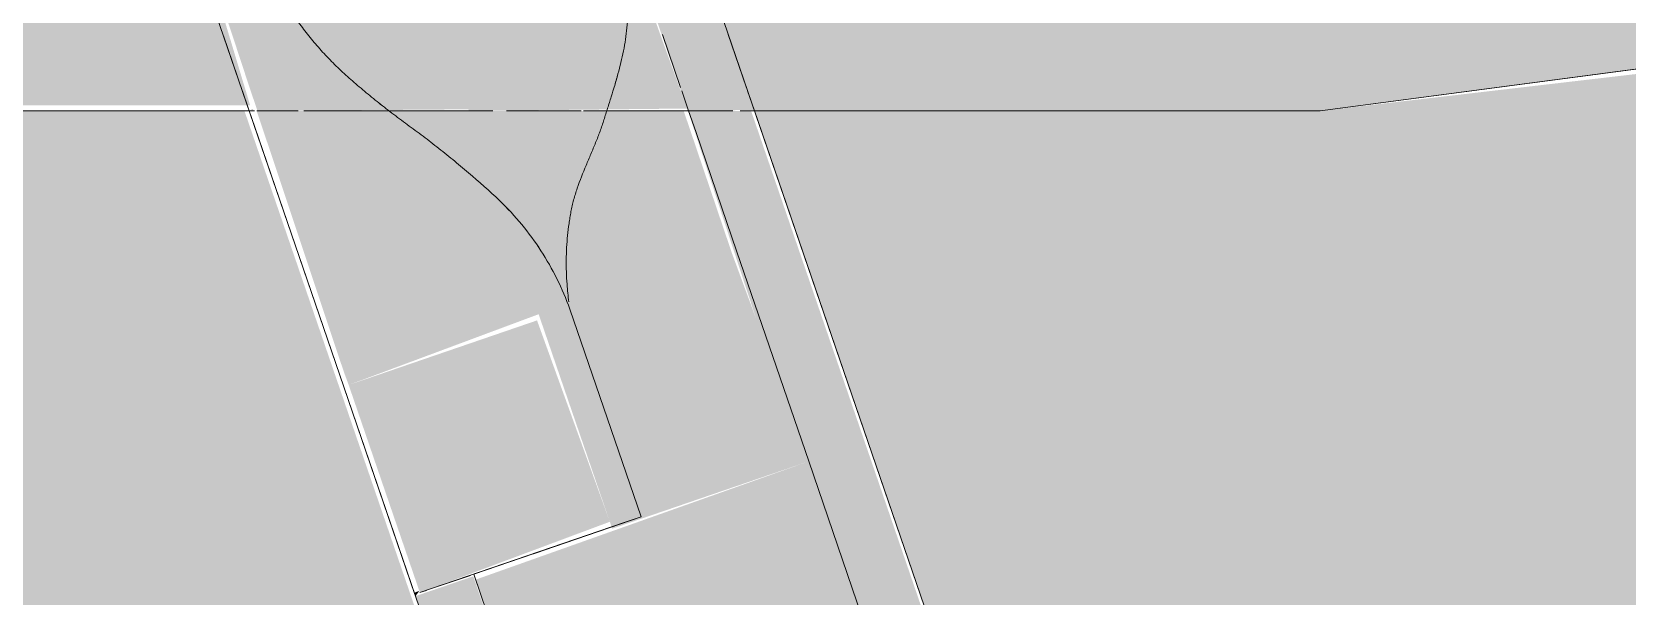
# Model space of a CAD drawing. Header units: millimetres. Extents: x 63432 to 177405, y -1987 to 27578.
# Drawn here: x 164028.22 to 164076.96, y 8811.97 to 8829.22 of the extents above; entities that cross this region are included whole.
import ezdxf

# ---------------------------------------------------------------- set-up
doc = ezdxf.new("R2010")
doc.units = ezdxf.units.MM
doc.layers.add('A-WALL-PATT', color=7, linetype='Continuous', lineweight=9)
for name, color, linetype, lineweight, true_color in [('I-FURN-16', 7, 'Continuous', 9, 0xd1b79e), ('I-FURN-19', 7, 'Continuous', 9, 0x242424), ('I-FURN-20', 7, 'Continuous', 9, 0x3a3a3a), ('I-FURN-21', 7, 'Continuous', 9, 0x666666), ('I-FURN-24', 7, 'Continuous', 9, 0x1e1e1e), ('I-FURN-26', 7, 'Continuous', 9, 0x2d2d2d), ('I-FURN-28', 7, 'Continuous', 9, 0x1a1a1a), ('I-FURN-30', 7, 'Continuous', 9, 0x4c4c4c), ('I-FURN-35', 7, 'Continuous', 9, 0x171717), ('I-FURN-39', 7, 'Continuous', 9, 0x151515), ('I-FURN-6', 7, 'Continuous', 9, 0xc0c0c0), ('I-FURN-61', 7, 'Continuous', 9, 0xcabbac), ('I-FURN-62', 7, 'Continuous', 9, 0x8b8b8b)]:
    doc.layers.add(name, color=color, linetype=linetype, lineweight=lineweight, true_color=true_color)
doc.layers.add('I-FURN-17', color=7, linetype='Continuous', lineweight=9, true_color=0x111111, transparency=0.7)

# ---------------------------------------------------------------- blocks, each defined once
blk = doc.blocks.new('Chair - Tablet Arm - Chair - Tablet Arm-26234702-Развертка 3_12-6')
at = {"layer": 'I-FURN-17'}
h = blk.add_hatch(color=256, dxfattribs=at)
h.paths.add_polyline_path([(-79978.144, 8450), (-79976.135, 8450), (-80105.424, 8826.8), (-80107.355, 8826.8), (-80105.265, 8820.434), (-80102.304, 8812.132), (-79978.373, 8450.669)])
h.paths.add_polyline_path([(-80115.982, 8832.447), (-80112.157, 8836.168), (-80112.035, 8837.109), (-80112.188, 8838.407), (-80113.123, 8839.5), (-80120.404, 8839.5), (-80121.068, 8837.606), (-80121.214, 8835.208), (-80120.579, 8832.787), (-80119.639, 8832.657), (-80116.909, 8832.501)])
h.paths.add_polyline_path([(-80114.497, 8852.2), (-80114.032, 8852.2), (-80175.226, 9030.683), (-80187.239, 9026.564), (-80127.204, 8852.2), (-80114.697, 8852.2)])
for points in [[(-80088.041, 8826.8), (-80073.906, 8828.688), (-80062.392, 8832.879), (-80051.306, 8840.171), (-80042.056, 8850.072), (-80035.565, 8861.314), (-80031.759, 8874.026), (-80044.299, 8876.122), (-80047.226, 8866.344), (-80052.386, 8857.406), (-80060.309, 8849.347), (-80068.092, 8844.228), (-80077.79, 8840.698), (-80080.3, 8840.251), (-80080.3, 8839.5), (-80088.041, 8839.309), (-80088.041, 8827.253)], [(-80107.355, 8826.8), (-80105.335, 8826.833), (-80109.678, 8839.5), (-80111.698, 8839.266), (-80110.691, 8836.486), (-80107.367, 8826.837)], [(-80109.669, 8814.034), (-80103.662, 8816.093), (-80106.007, 8822.442), (-80111.863, 8820.434), (-80109.687, 8814.088)], [(-80115.543, 8812.08), (-80109.741, 8814.246), (-80111.965, 8820.399), (-80117.719, 8818.426), (-80115.561, 8812.132)], [(-79978.144, 8450), (-80103.662, 8816.093), (-80113.838, 8812.478), (-79989.561, 8450), (-79978.162, 8450)], [(-80115.676, 8811.974), (-80115.561, 8812.132), (-80115.709, 8812.08)], [(-79991.547, 8450), (-79989.561, 8450), (-80113.913, 8812.579), (-80115.676, 8811.974), (-79991.57, 8450)]]:
    blk.add_hatch(color=256, dxfattribs=at).paths.add_polyline_path(points)
h = blk.add_hatch(color=256, dxfattribs=at)
h.paths.add_polyline_path([(-80317.615, 8826.8), (-80120.731, 8826.975), (-80124.356, 8839.031), (-80124.496, 8839.5), (-80315.015, 8839.231), (-80316.609, 8834.517), (-80319.241, 8826.8), (-80318.159, 8826.8)])
h.paths.add_polyline_path([(-80105.323, 8826.8), (-80088.041, 8826.8), (-80088.041, 8839.5), (-80109.598, 8839.269), (-80105.335, 8826.833)])
h = blk.add_hatch(color=256, dxfattribs=at)
h.paths.add_polyline_path([(-80114.046, 8826.8), (-80107.378, 8826.874), (-80109.433, 8832.533), (-80111.727, 8837.81), (-80111.759, 8836.12), (-80112.53, 8835.166), (-80114.608, 8833.117), (-80115.982, 8832.447), (-80114.063, 8826.85)])
h.paths.add_polyline_path([(-80113.529, 8834.015), (-80113.076, 8834.563), (-80113.526, 8834.02)])
h.paths.add_polyline_path([(-80112.401, 8835.584), (-80111.846, 8836.441), (-80112.096, 8836.264), (-80112.296, 8835.836)])
h = blk.add_hatch(color=256, dxfattribs=at)
h.paths.add_polyline_path([(-80111.863, 8820.434), (-80106.007, 8822.442), (-80107.484, 8826.8), (-80114.046, 8826.8), (-80111.916, 8820.588)])
h.paths.add_polyline_path([(-80112.058, 8836.405), (-80111.988, 8837.259), (-80112.05, 8836.672)])
h = blk.add_hatch(color=256, dxfattribs=at)
h.paths.add_polyline_path([(-80120.675, 8826.8), (-80120.623, 8826.862), (-80120.695, 8826.863)])
h.paths.add_polyline_path([(-80118.476, 8832.182), (-80117.391, 8832.525), (-80119.639, 8832.451), (-80118.515, 8832.186)])
h.paths.add_polyline_path([(-80122.517, 8832.737), (-80123.517, 8835.263), (-80122.53, 8832.768)])
h.paths.add_polyline_path([(-80122.064, 8833.628), (-80122.919, 8834.862), (-80122.828, 8834.304), (-80122.08, 8833.642)])
h = blk.add_hatch(color=256, dxfattribs=at)
h.paths.add_polyline_path([(-80120.263, 8826.8), (-80114.063, 8826.85), (-80115.982, 8832.447), (-80118.792, 8832.149), (-80120.623, 8832.3), (-80121.008, 8832.607), (-80121.893, 8833.045), (-80122.831, 8833.851), (-80120.719, 8827.429), (-80120.504, 8826.8)])
h.paths.add_polyline_path([(-80120.78, 8832.722), (-80121.074, 8832.916), (-80121.789, 8833.001), (-80121.454, 8832.761), (-80120.991, 8832.735)])
h = blk.add_hatch(color=256, dxfattribs=at)
h.paths.add_polyline_path([(-80117.719, 8818.426), (-80111.916, 8820.588), (-80114.046, 8826.8), (-80120.528, 8826.8), (-80117.866, 8818.824)])
h.paths.add_polyline_path([(-80120.807, 8832.803), (-80121.074, 8832.963), (-80120.991, 8832.881)])
at = {"layer": 'I-FURN-19'}
for p, q in [((-80121.115, 8827.838), (-80121.547, 8829.099)), ((-80105.567, 8827.511), (-80106.126, 8829.141)), ((-80120.78, 8826.863), (-80120.966, 8827.404)), ((-80105.335, 8826.833), (-80105.535, 8827.416)), ((-80108.788, 8814.396), (-80110.964, 8820.742)), ((-80109.687, 8814.088), (-80111.982, 8813.301)), ((-80109.236, 8814.243), (-80109.687, 8814.088)), ((-80108.788, 8814.396), (-80109.236, 8814.243)), ((-80112.004, 8813.294), (-80113.966, 8812.621))]:
    blk.add_line(p, q, dxfattribs=at)
blk.add_open_spline([(-80113.107, 8824.062), (-80113.421, 8824.355), (-80113.898, 8824.779), (-80114.541, 8825.314), (-80115.023, 8825.703), (-80115.507, 8826.074), (-80115.99, 8826.428), (-80116.304, 8826.66), (-80116.457, 8826.778)], degree=3, knots=[-1, -1, -1, -1, -0.9, -0.85, -0.8, -0.75, -0.7, -0.65, -0.65, -0.65, -0.65], dxfattribs=at)
for points in [[(-80111.846, 8822.529), (-80112.204, 8823.082), (-80112.627, 8823.592), (-80113.107, 8824.062)], [(-80110.964, 8820.742), (-80111.193, 8821.381), (-80111.487, 8821.976), (-80111.846, 8822.529)]]:
    blk.add_open_spline(points, degree=3, dxfattribs=at)
at = {"layer": 'I-FURN-20'}
for p, q in [((-80121.547, 8829.099), (-80121.115, 8827.838)), ((-80088.041, 8826.8), (-80073.984, 8828.66)), ((-80120.966, 8827.404), (-80120.78, 8826.863)), ((-80319.272, 8826.8), (-80120.675, 8826.8)), ((-80105.323, 8826.8), (-80088.041, 8826.8)), ((-80114.002, 8812.609), (-80115.337, 8812.151)), ((-80115.344, 8812.148), (-80115.543, 8812.08)), ((-80113.873, 8812.579), (-79983.707, 8432.928))]:
    blk.add_line(p, q, dxfattribs=at)
at = {"layer": 'I-FURN-21'}
for p, q in [((-79971.752, 8437.217), (-80105.335, 8826.833)), ((-80115.676, 8811.974), (-79985.717, 8432.928))]:
    blk.add_line(p, q, dxfattribs=at)
at = {"layer": 'I-FURN-24'}
for p, q in [((-80107.213, 8826.8), (-80105.988, 8826.8)), ((-80105.76, 8826.8), (-80105.323, 8826.8)), ((-80112.07, 8813.271), (-80108.788, 8814.396)), ((-80113.896, 8812.645), (-80112.094, 8813.263))]:
    blk.add_line(p, q, dxfattribs=at)
at = {"layer": 'I-FURN-26'}
for p, q in [((-80088.041, 8826.8), (-80073.984, 8828.66)), ((-80319.272, 8826.8), (-80120.675, 8826.8)), ((-80105.323, 8826.8), (-80088.041, 8826.8)), ((-79973.762, 8437.217), (-80103.662, 8816.093)), ((-80115.337, 8812.151), (-80114.002, 8812.609)), ((-80115.543, 8812.08), (-80115.344, 8812.148))]:
    blk.add_line(p, q, dxfattribs=at)
blk.add_open_spline([(-80109.81, 8826.881), (-80109.829, 8826.822), (-80109.866, 8826.705), (-80109.902, 8826.588), (-80109.92, 8826.53)], degree=3, dxfattribs=at)
blk.add_open_spline([(-80109.978, 8826.354), (-80109.997, 8826.296), (-80110.06, 8826.121), (-80110.173, 8825.831), (-80110.318, 8825.484), (-80110.515, 8825.022), (-80110.702, 8824.556), (-80110.832, 8824.142), (-80110.892, 8823.903), (-80110.93, 8823.723), (-80110.961, 8823.541), (-80110.998, 8823.298), (-80111.049, 8822.871), (-80111.083, 8822.254), (-80111.062, 8821.576), (-80111.018, 8821.144), (-80110.995, 8820.963)], degree=3, knots=[-0.2152778, -0.2152778, -0.2152778, -0.2152778, -0.2083333, -0.1944444, -0.1805556, -0.1666667, -0.1388889, -0.125, -0.1180556, -0.1111111, -0.1041667, -0.0972222, -0.0833333, -0.0555556, -0.0277778, -0.0080259, -0.0080259, -0.0080259, -0.0080259], dxfattribs=at)
at = {"layer": 'I-FURN-28'}
for p, q in [((-80107.213, 8826.8), (-80105.988, 8826.8)), ((-80105.76, 8826.8), (-80105.323, 8826.8)), ((-80110.964, 8820.742), (-80108.788, 8814.396)), ((-80108.788, 8814.396), (-80112.07, 8813.271)), ((-80111.982, 8813.301), (-80109.687, 8814.088)), ((-80109.687, 8814.088), (-80109.237, 8814.242)), ((-80109.236, 8814.243), (-80108.788, 8814.396)), ((-80113.966, 8812.621), (-80112.294, 8813.194)), ((-80112.094, 8813.263), (-80113.896, 8812.645)), ((-80112.294, 8813.194), (-80112.004, 8813.294))]:
    blk.add_line(p, q, dxfattribs=at)
at = {"layer": 'I-FURN-30'}
for p, q in [((-80107.346, 8826.837), (-80107.107, 8826.14)), ((-80107.107, 8826.14), (-80105.856, 8822.493)), ((-80103.662, 8816.093), (-80105.856, 8822.493))]:
    blk.add_line(p, q, dxfattribs=at)
at = {"layer": 'I-FURN-35'}
for p, q in [((-80108.134, 8829.136), (-80107.58, 8827.521)), ((-80107.543, 8827.414), (-80107.346, 8826.837)), ((-80120.504, 8826.8), (-80120.052, 8826.8)), ((-80119.824, 8826.8), (-80119.267, 8826.8)), ((-80119.09, 8826.8), (-80116.603, 8826.8)), ((-80116.471, 8826.8), (-80115.405, 8826.8)), ((-80115.39, 8826.8), (-80114.046, 8826.8)), ((-80114.039, 8826.8), (-80113.315, 8826.8)), ((-80112.691, 8826.8), (-80110.615, 8826.8)), ((-80110.542, 8826.8), (-80108.579, 8826.8)), ((-80108.355, 8826.8), (-80107.459, 8826.8))]:
    blk.add_line(p, q, dxfattribs=at)
blk.add_open_spline([(-80109.263, 8828.985), (-80109.281, 8828.867), (-80109.342, 8828.515), (-80109.428, 8828.164), (-80109.492, 8827.931)], degree=3, knots=[-0.31944444, -0.31944444, -0.31944444, -0.31944444, -0.30555556, -0.27777778, -0.27777778, -0.27777778, -0.27777778], dxfattribs=at)
for points in [[(-80109.492, 8827.931), (-80109.529, 8827.797), (-80109.568, 8827.663), (-80109.608, 8827.528)], [(-80109.7, 8827.231), (-80109.736, 8827.115), (-80109.773, 8826.998), (-80109.81, 8826.881)]]:
    blk.add_open_spline(points, degree=3, dxfattribs=at)
at = {"layer": 'I-FURN-39'}
for p, q in [((-80120.504, 8826.8), (-80120.052, 8826.8)), ((-80119.824, 8826.8), (-80119.267, 8826.8)), ((-80119.09, 8826.8), (-80116.603, 8826.8)), ((-80116.471, 8826.8), (-80115.405, 8826.8)), ((-80115.39, 8826.8), (-80114.046, 8826.8)), ((-80114.039, 8826.8), (-80113.315, 8826.8)), ((-80112.691, 8826.8), (-80110.615, 8826.8)), ((-80110.542, 8826.8), (-80108.579, 8826.8)), ((-80108.355, 8826.8), (-80107.459, 8826.8))]:
    blk.add_line(p, q, dxfattribs=at)
for points in [[(-80117.757, 8827.852), (-80117.891, 8827.972), (-80118.153, 8828.216), (-80118.519, 8828.598), (-80118.746, 8828.863), (-80118.856, 8828.996)], [(-80111.846, 8822.529), (-80112.204, 8823.082), (-80112.627, 8823.592), (-80113.107, 8824.062)]]:
    blk.add_open_spline(points, degree=3, dxfattribs=at)
blk.add_open_spline([(-80116.457, 8826.778), (-80116.611, 8826.895), (-80116.837, 8827.073), (-80117.056, 8827.253), (-80117.128, 8827.313)], degree=3, knots=[-0.65, -0.65, -0.65, -0.65, -0.6, -0.575, -0.575, -0.575, -0.575], dxfattribs=at)
at = {"layer": 'I-FURN-6'}
for q in [(-80115.694, 8812.028), (-80115.676, 8811.974)]:
    blk.add_line((-80117.87, 8818.374), q, dxfattribs=at)
at = {"layer": 'I-FURN-6', "flags": 128}
for points in [[(-80120.759, 8826.8), (-80119.12, 8822.021), (-80117.87, 8818.374)], [(-80117.87, 8818.374), (-80120.589, 8826.304), (-80120.759, 8826.8)]]:
    blk.add_lwpolyline(points, dxfattribs=at)
blk = doc.blocks.new('Chair - Tablet Arm - Chair - Tablet Arm-V80-Развертка 3_12-6')
at = {"layer": 'I-FURN-19'}
for p, q in [((-80108.134, 8829.136), (-80107.58, 8827.521)), ((-80107.543, 8827.414), (-80107.346, 8826.837)), ((-80120.504, 8826.8), (-80120.052, 8826.8)), ((-80119.824, 8826.8), (-80119.267, 8826.8)), ((-80119.09, 8826.8), (-80116.603, 8826.8)), ((-80116.471, 8826.8), (-80115.405, 8826.8)), ((-80115.39, 8826.8), (-80114.046, 8826.8)), ((-80114.039, 8826.8), (-80113.315, 8826.8)), ((-80112.691, 8826.8), (-80110.615, 8826.8)), ((-80110.542, 8826.8), (-80108.579, 8826.8)), ((-80108.355, 8826.8), (-80107.459, 8826.8))]:
    blk.add_line(p, q, dxfattribs=at)
at = {"layer": 'I-FURN-20'}
for p, q in [((-80121.115, 8827.838), (-80121.547, 8829.099)), ((-80120.78, 8826.863), (-80120.966, 8827.404)), ((-80107.213, 8826.8), (-80105.988, 8826.8)), ((-80105.76, 8826.8), (-80105.323, 8826.8)), ((-80112.07, 8813.271), (-80108.788, 8814.396)), ((-80113.896, 8812.645), (-80112.094, 8813.263))]:
    blk.add_line(p, q, dxfattribs=at)
at = {"layer": 'I-FURN-21'}
for p, q in [((-80121.547, 8829.099), (-80121.115, 8827.838)), ((-80088.041, 8826.8), (-80073.984, 8828.66)), ((-80120.966, 8827.404), (-80120.78, 8826.863)), ((-80319.272, 8826.8), (-80120.675, 8826.8)), ((-80105.323, 8826.8), (-80088.041, 8826.8)), ((-80103.662, 8816.093), (-80105.856, 8822.493)), ((-80114.002, 8812.609), (-80115.337, 8812.151)), ((-80115.344, 8812.148), (-80115.543, 8812.08)), ((-80113.873, 8812.579), (-79983.707, 8432.928))]:
    blk.add_line(p, q, dxfattribs=at)
at = {"layer": 'I-FURN-21', "flags": 128}
blk.add_lwpolyline([(-80107.346, 8826.837), (-80107.107, 8826.14), (-80105.856, 8822.493)], dxfattribs=at)
at = {"layer": 'I-FURN-26'}
for p, q in [((-80120.504, 8826.8), (-80120.052, 8826.8)), ((-80119.824, 8826.8), (-80119.267, 8826.8)), ((-80119.09, 8826.8), (-80116.603, 8826.8)), ((-80116.471, 8826.8), (-80115.405, 8826.8)), ((-80115.39, 8826.8), (-80114.046, 8826.8)), ((-80114.039, 8826.8), (-80113.315, 8826.8)), ((-80112.691, 8826.8), (-80110.615, 8826.8)), ((-80110.542, 8826.8), (-80108.579, 8826.8)), ((-80108.355, 8826.8), (-80107.459, 8826.8)), ((-80107.213, 8826.8), (-80105.988, 8826.8)), ((-80105.76, 8826.8), (-80105.323, 8826.8)), ((-80110.964, 8820.742), (-80108.788, 8814.396)), ((-80108.788, 8814.396), (-80112.07, 8813.271)), ((-80111.982, 8813.301), (-80109.687, 8814.088)), ((-80109.687, 8814.088), (-80109.237, 8814.242)), ((-80109.236, 8814.243), (-80108.788, 8814.396)), ((-80113.966, 8812.621), (-80112.004, 8813.294)), ((-80112.094, 8813.263), (-80113.896, 8812.645))]:
    blk.add_line(p, q, dxfattribs=at)
for points in [[(-80117.757, 8827.852), (-80117.891, 8827.972), (-80118.153, 8828.216), (-80118.519, 8828.598), (-80118.746, 8828.863), (-80118.856, 8828.996)], [(-80109.492, 8827.931), (-80109.529, 8827.797), (-80109.568, 8827.663), (-80109.608, 8827.528)], [(-80109.7, 8827.231), (-80109.736, 8827.115), (-80109.773, 8826.998), (-80109.81, 8826.881)], [(-80111.846, 8822.529), (-80112.204, 8823.082), (-80112.627, 8823.592), (-80113.107, 8824.062)]]:
    blk.add_open_spline(points, degree=3, dxfattribs=at)
for points, knots in [([(-80109.263, 8828.985), (-80109.281, 8828.867), (-80109.342, 8828.515), (-80109.428, 8828.164), (-80109.492, 8827.931)], [-0.31944444, -0.31944444, -0.31944444, -0.31944444, -0.30555556, -0.27777778, -0.27777778, -0.27777778, -0.27777778]), ([(-80116.457, 8826.778), (-80116.611, 8826.895), (-80116.837, 8827.073), (-80117.056, 8827.253), (-80117.128, 8827.313)], [-0.65, -0.65, -0.65, -0.65, -0.6, -0.575, -0.575, -0.575, -0.575])]:
    blk.add_open_spline(points, degree=3, knots=knots, dxfattribs=at)
at = {"layer": 'I-FURN-30'}
for p, q in [((-80105.567, 8827.511), (-80106.126, 8829.141)), ((-80088.041, 8826.8), (-80073.984, 8828.66)), ((-80105.335, 8826.833), (-80105.535, 8827.416)), ((-80319.272, 8826.8), (-80120.675, 8826.8)), ((-80105.323, 8826.8), (-80088.041, 8826.8)), ((-80108.788, 8814.396), (-80110.964, 8820.742)), ((-79973.762, 8437.217), (-80103.662, 8816.093)), ((-80109.687, 8814.088), (-80111.982, 8813.301)), ((-80108.788, 8814.396), (-80109.687, 8814.088)), ((-80112.004, 8813.294), (-80113.966, 8812.621)), ((-80115.337, 8812.151), (-80114.002, 8812.609)), ((-80115.543, 8812.08), (-80115.344, 8812.148))]:
    blk.add_line(p, q, dxfattribs=at)
for points, knots in [([(-80113.107, 8824.062), (-80113.421, 8824.355), (-80113.898, 8824.779), (-80114.541, 8825.314), (-80115.023, 8825.703), (-80115.507, 8826.074), (-80115.99, 8826.428), (-80116.304, 8826.66), (-80116.457, 8826.778)], [-1, -1, -1, -1, -0.9, -0.85, -0.8, -0.75, -0.7, -0.65, -0.65, -0.65, -0.65]), ([(-80109.978, 8826.354), (-80109.997, 8826.296), (-80110.06, 8826.121), (-80110.173, 8825.831), (-80110.318, 8825.484), (-80110.515, 8825.022), (-80110.702, 8824.556), (-80110.832, 8824.142), (-80110.892, 8823.903), (-80110.917, 8823.783), (-80110.929, 8823.723)], [-0.2152778, -0.2152778, -0.2152778, -0.2152778, -0.2083333, -0.1944444, -0.1805556, -0.1666667, -0.1388889, -0.125, -0.1180556, -0.1111111, -0.1111111, -0.1111111, -0.1111111]), ([(-80110.929, 8823.723), (-80110.94, 8823.662), (-80110.961, 8823.541), (-80110.998, 8823.298), (-80111.049, 8822.871), (-80111.083, 8822.254), (-80111.062, 8821.576), (-80111.018, 8821.144), (-80110.995, 8820.963)], [-0.1111111, -0.1111111, -0.1111111, -0.1111111, -0.1041667, -0.0972222, -0.0833333, -0.0555556, -0.0277778, -0.0080259, -0.0080259, -0.0080259, -0.0080259])]:
    blk.add_open_spline(points, degree=3, knots=knots, dxfattribs=at)
for points in [[(-80109.81, 8826.881), (-80109.829, 8826.822), (-80109.866, 8826.705), (-80109.902, 8826.588), (-80109.92, 8826.53)], [(-80111.846, 8822.529), (-80112.204, 8823.082), (-80112.627, 8823.592), (-80113.107, 8824.062)], [(-80110.964, 8820.742), (-80111.193, 8821.381), (-80111.487, 8821.976), (-80111.846, 8822.529)]]:
    blk.add_open_spline(points, degree=3, dxfattribs=at)
at = {"layer": 'I-FURN-6'}
for q in [(-80115.694, 8812.028), (-80115.676, 8811.974)]:
    blk.add_line((-80117.87, 8818.374), q, dxfattribs=at)
at = {"layer": 'I-FURN-6', "flags": 128}
for points in [[(-80120.759, 8826.8), (-80119.12, 8822.021), (-80117.87, 8818.374)], [(-80117.87, 8818.374), (-80120.589, 8826.304), (-80120.759, 8826.8)]]:
    blk.add_lwpolyline(points, dxfattribs=at)
at = {"layer": 'I-FURN-62'}
for p, q in [((-79971.752, 8437.217), (-80105.335, 8826.833)), ((-80115.676, 8811.974), (-79985.717, 8432.928))]:
    blk.add_line(p, q, dxfattribs=at)
blk = doc.blocks.new('Chair - Tablet Arm - Chair - Tablet Arm-V87-Развертка 3_12-6')
at = {"layer": 'I-FURN-21'}
for p, q in [((-80121.115, 8827.838), (-80121.547, 8829.099)), ((-80120.78, 8826.863), (-80120.966, 8827.404)), ((-80120.528, 8826.8), (-80119.267, 8826.8)), ((-80119.09, 8826.8), (-80115.405, 8826.8)), ((-80115.39, 8826.8), (-80113.315, 8826.8)), ((-80112.897, 8826.8), (-80110.615, 8826.8)), ((-80110.542, 8826.8), (-80105.988, 8826.8)), ((-80105.76, 8826.8), (-80105.323, 8826.8)), ((-80110.964, 8820.742), (-80108.788, 8814.396)), ((-80113.966, 8812.621), (-80109.687, 8814.088)), ((-80108.788, 8814.396), (-80113.896, 8812.645)), ((-80109.687, 8814.088), (-80109.237, 8814.242)), ((-80109.236, 8814.243), (-80108.788, 8814.396))]:
    blk.add_line(p, q, dxfattribs=at)
at = {"layer": 'I-FURN-30'}
for p, q in [((-80108.134, 8829.136), (-80107.58, 8827.521)), ((-80107.543, 8827.414), (-80107.346, 8826.837))]:
    blk.add_line(p, q, dxfattribs=at)
at = {"layer": 'I-FURN-6'}
for p, q in [((-79971.694, 8437.047), (-80175.226, 9030.683)), ((-80319.272, 8826.8), (-80120.599, 8826.8)), ((-80105.323, 8826.8), (-80088.041, 8826.8)), ((-80108.788, 8814.396), (-80110.964, 8820.742)), ((-80117.87, 8818.374), (-80115.694, 8812.028)), ((-80117.87, 8818.374), (-80115.676, 8811.974)), ((-80109.687, 8814.088), (-80115.543, 8812.08)), ((-80108.788, 8814.396), (-80109.687, 8814.088)), ((-80113.896, 8812.645), (-79983.707, 8432.928)), ((-80115.676, 8811.974), (-79985.717, 8432.928))]:
    blk.add_line(p, q, dxfattribs=at)
at = {"layer": 'I-FURN-6', "flags": 128}
for points in [[(-80088.041, 8826.8), (-80073.179, 8828.766), (-80059.339, 8834.53), (-80047.474, 8843.695), (-80038.402, 8855.629), (-80032.744, 8869.513), (-80031.759, 8874.026)], [(-80124.048, 8836.395), (-80123.418, 8834.556), (-80121.655, 8829.415), (-80119.12, 8822.021), (-80117.87, 8818.374)], [(-80117.87, 8818.374), (-80120.589, 8826.304), (-80120.759, 8826.8)]]:
    blk.add_lwpolyline(points, dxfattribs=at)
at = {"layer": 'I-FURN-6'}
blk.add_open_spline([(-80113.107, 8824.062), (-80113.421, 8824.355), (-80113.898, 8824.779), (-80114.541, 8825.314), (-80115.023, 8825.703), (-80115.507, 8826.074), (-80115.99, 8826.428), (-80116.461, 8826.777), (-80116.837, 8827.073), (-80117.129, 8827.313), (-80117.415, 8827.551), (-80117.761, 8827.85), (-80118.153, 8828.216), (-80118.519, 8828.598), (-80118.86, 8828.995), (-80119.283, 8829.537), (-80119.935, 8830.535), (-80120.353, 8831.477), (-80120.579, 8832.137)], degree=3, knots=[-1, -1, -1, -1, -0.9, -0.85, -0.8, -0.75, -0.7, -0.65, -0.6, -0.575, -0.55, -0.5, -0.45, -0.4, -0.35, -0.3, -0.2, 0, 0, 0, 0], dxfattribs=at)
blk.add_open_spline([(-80110.964, 8820.742), (-80111.193, 8821.381), (-80111.781, 8822.571), (-80112.627, 8823.592), (-80113.107, 8824.062)], degree=3, dxfattribs=at)
at = {"layer": 'I-FURN-62'}
for p, q in [((-80088.041, 8826.8), (-80073.984, 8828.66)), ((-80319.272, 8826.8), (-80120.599, 8826.8)), ((-80120.528, 8826.8), (-80119.267, 8826.8)), ((-80119.09, 8826.8), (-80115.405, 8826.8)), ((-80115.39, 8826.8), (-80113.315, 8826.8)), ((-80112.897, 8826.8), (-80110.615, 8826.8)), ((-80110.542, 8826.8), (-80105.988, 8826.8)), ((-80105.76, 8826.8), (-80105.323, 8826.8)), ((-80105.323, 8826.8), (-80088.041, 8826.8)), ((-80103.662, 8816.093), (-80105.856, 8822.493)), ((-79973.703, 8437.047), (-80103.662, 8816.093)), ((-80113.896, 8812.645), (-80108.788, 8814.396)), ((-80115.543, 8812.08), (-80113.966, 8812.621))]:
    blk.add_line(p, q, dxfattribs=at)
at = {"layer": 'I-FURN-62', "flags": 128}
blk.add_lwpolyline([(-80107.346, 8826.837), (-80107.107, 8826.14), (-80105.856, 8822.493)], dxfattribs=at)
at = {"layer": 'I-FURN-62'}
blk.add_open_spline([(-80111.611, 8837.733), (-80111.339, 8837.323), (-80110.832, 8836.477), (-80110.302, 8835.347), (-80109.946, 8834.419), (-80109.623, 8833.463), (-80109.375, 8832.497), (-80109.235, 8831.532), (-80109.179, 8830.795), (-80109.173, 8830.183), (-80109.193, 8829.699), (-80109.218, 8829.34), (-80109.26, 8828.985), (-80109.342, 8828.515), (-80109.485, 8827.931), (-80109.662, 8827.348), (-80109.792, 8826.939), (-80109.866, 8826.705), (-80109.92, 8826.53), (-80109.977, 8826.354), (-80110.06, 8826.121), (-80110.173, 8825.831), (-80110.318, 8825.484), (-80110.515, 8825.022), (-80110.702, 8824.556), (-80110.832, 8824.142), (-80110.892, 8823.903), (-80110.93, 8823.723), (-80110.961, 8823.541), (-80110.998, 8823.298), (-80111.049, 8822.871), (-80111.083, 8822.254), (-80111.062, 8821.576), (-80111.018, 8821.144), (-80110.995, 8820.963)], degree=3, knots=[-0.6666667, -0.6666667, -0.6666667, -0.6666667, -0.6111111, -0.5555556, -0.5277778, -0.5, -0.4444444, -0.4166667, -0.3888889, -0.3611111, -0.3472222, -0.3333333, -0.3194444, -0.3055556, -0.2777778, -0.25, -0.2361111, -0.2291667, -0.2222222, -0.2152778, -0.2083333, -0.1944444, -0.1805556, -0.1666667, -0.1388889, -0.125, -0.1180556, -0.1111111, -0.1041667, -0.0972222, -0.0833333, -0.0555556, -0.0277778, -0.0080259, -0.0080259, -0.0080259, -0.0080259], dxfattribs=at)

msp = doc.modelspace()

# ---------------------------------------------------------------- hatches: boundary and pattern name
at = {"layer": 'A-WALL-PATT'}
h = msp.add_hatch(color=256, dxfattribs=at)
h.paths.add_polyline_path([(160606.618, 8450), (161691.753, 8450), (161825.295, 8839.5), (161732.418, 8839.5), (161732.418, 8852.2), (161829.65, 8852.2), (161893.845, 9039.435), (161693.893, 9039.435), (161693.893, 9052.135), (161950.358, 9052.135), (161960.047, 9050.621), (161968.812, 9046.221), (161975.816, 9039.357), (161980.941, 9029.081), (162041.586, 8852.2), (162075.318, 8852.2), (162075.318, 8840.405), (162077.828, 8840.698), (162088.487, 8844.86), (162096.149, 8849.899), (162103.516, 8857.899), (162108.392, 8866.344), (162111.352, 8876.231), (162126.456, 8961.891), (162120.202, 8962.994), (162158.249, 9178.767), (162164.452, 9177.381), (162151.27, 9102.622), (162163.777, 9100.416), (162123.239, 8871.957), (162120.053, 8861.314), (162113.418, 8849.822), (162103.511, 8839.644), (162093.226, 8832.879), (162080.757, 8828.34), (162067.577, 8826.8), (162050.294, 8826.8), (162179.653, 8450), (162691.753, 8450), (162825.295, 8839.5), (162732.418, 8839.5), (162732.418, 8852.2), (162829.65, 8852.2), (162893.845, 9039.435), (162693.893, 9039.435), (162693.893, 9052.135), (162950.358, 9052.135), (162960.047, 9050.621), (162968.812, 9046.221), (162975.816, 9039.357), (162980.941, 9029.081), (163041.586, 8852.2), (163075.318, 8852.2), (163075.318, 8840.405), (163077.828, 8840.698), (163088.487, 8844.86), (163096.149, 8849.899), (163103.516, 8857.899), (163108.392, 8866.344), (163111.352, 8876.231), (163126.456, 8961.891), (163120.202, 8962.994), (163158.249, 9178.767), (163164.452, 9177.381), (163151.27, 9102.622), (163163.777, 9100.416), (163123.239, 8871.957), (163120.053, 8861.314), (163113.418, 8849.822), (163103.516, 8839.647), (163093.226, 8832.879), (163080.757, 8828.34), (163067.246, 8826.8), (163050.294, 8826.8), (163179.653, 8450), (163691.753, 8450), (163825.295, 8839.5), (163732.418, 8839.5), (163732.418, 8852.2), (163829.65, 8852.2), (163893.845, 9039.435), (163693.893, 9039.435), (163693.893, 9052.135), (163950.358, 9052.135), (163960.047, 9050.621), (163968.812, 9046.221), (163975.816, 9039.357), (163980.941, 9029.081), (164041.586, 8852.2), (164075.318, 8852.2), (164075.318, 8840.405), (164077.828, 8840.698), (164088.487, 8844.86), (164096.149, 8849.899), (164103.516, 8857.899), (164108.392, 8866.344), (164111.352, 8876.231), (164126.456, 8961.891), (164120.202, 8962.994), (164158.249, 9178.767), (164164.452, 9177.381), (164151.27, 9102.622), (164163.777, 9100.416), (164123.239, 8871.957), (164120.053, 8861.314), (164113.418, 8849.822), (164103.511, 8839.644), (164093.226, 8832.879), (164080.757, 8828.34), (164067.577, 8826.8), (164050.294, 8826.8), (164179.653, 8450), (164234.618, 8450), (164234.618, 13150), (160606.618, 13150), (160606.618, 9070.657)])
h.paths.add_polyline_path([(161707.188, 8450), (162164.048, 8450), (162034.715, 8826.8), (161836.273, 8826.538), (161831.646, 8813.228), (161830.857, 8810.703), (161717.284, 8479.447)])
h.paths.add_polyline_path([(162928.803, 8450), (163164.048, 8450), (163034.715, 8826.8), (162836.273, 8826.538), (162831.646, 8813.228), (162830.857, 8810.703), (162707.188, 8450), (162859.581, 8450)])
h.paths.add_polyline_path([(164164.048, 8450), (164034.715, 8826.8), (163836.273, 8826.538), (163831.646, 8813.228), (163830.857, 8810.703), (163707.188, 8450), (164140.184, 8450)])
h.paths.add_polyline_path([(161959.698, 8852.2), (162028.16, 8852.2), (161968.226, 9026.768), (161961.431, 9035.887), (161950.358, 9039.435), (161907.27, 9039.435), (161843.075, 8852.2), (161925.089, 8852.2)])
h.paths.add_polyline_path([(163999.118, 8852.2), (164028.16, 8852.2), (163968.226, 9026.768), (163961.431, 9035.887), (163950.358, 9039.435), (163907.27, 9039.435), (163843.075, 8852.2), (163967.129, 8852.2)])
h.paths.add_polyline_path([(163019.772, 8852.2), (163028.16, 8852.2), (162968.226, 9026.768), (162961.431, 9035.887), (162950.358, 9039.435), (162907.27, 9039.435), (162843.075, 8852.2), (163013.984, 8852.2)])
h.paths.add_polyline_path([(162898.989, 9055.4), (162441.437, 9055.4), (162441.437, 9074.45), (163024.518, 9074.45), (163024.518, 9055.4), (162901.398, 9055.4)])
h.paths.add_polyline_path([(161717.421, 9055.4), (161441.437, 9055.4), (161441.437, 9074.45), (162024.518, 9074.45), (162024.518, 9055.4), (161752.033, 9055.4)])
h.paths.add_polyline_path([(164004.006, 9055.4), (163441.437, 9055.4), (163441.437, 9074.45), (164024.518, 9074.45), (164024.518, 9055.4), (164005.468, 9055.4)])

# ---------------------------------------------------------------- block references
at = {"layer": 'I-FURN-16'}
msp.add_blockref('Chair - Tablet Arm - Chair - Tablet Arm-26234702-Развертка 3_12-6', (244155.618, 0), dxfattribs=at)
at = {"layer": 'I-FURN-6'}
msp.add_blockref('Chair - Tablet Arm - Chair - Tablet Arm-V87-Развертка 3_12-6', (244155.618, 0), dxfattribs=at)
at = {"layer": 'I-FURN-61'}
msp.add_blockref('Chair - Tablet Arm - Chair - Tablet Arm-V80-Развертка 3_12-6', (244155.618, 0), dxfattribs=at)

doc.saveas('drawing.dxf')
